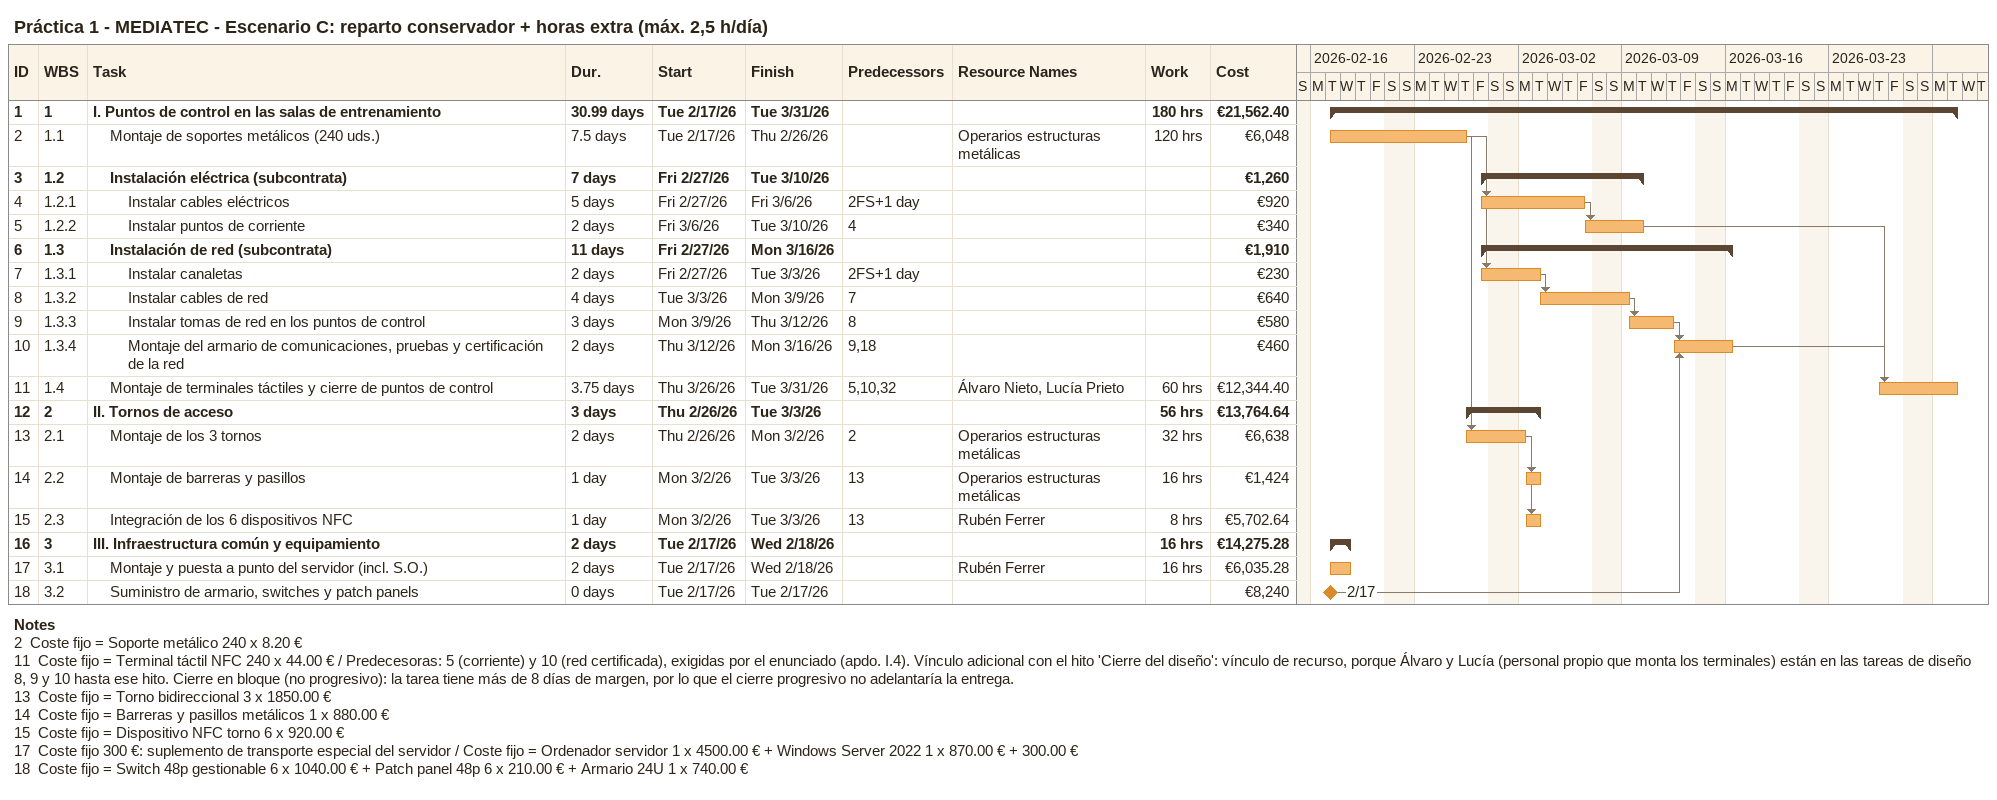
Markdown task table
Práctica 1 - MEDIATEC - Escenario C: reparto conservador + horas extra (máx. 2,5 h/día)

| ID | WBS | Task | Duration | Start | Finish | Predecessors | Resources | Work (h) | Cost (€) |
|---|---|---|---|---|---|---|---|---|---|
| 1 | 1 | **I. Puntos de control en las salas de entrenamiento** | 30.99d | 2026-02-17 | 2026-03-31 |  |  | 180 | 21562.40 |
| 2 | 1.1 | Montaje de soportes metálicos (240 uds.) | 7.5d | 2026-02-17 | 2026-02-26 |  | Operarios estructuras metálicas | 120 | 6048 |
| 3 | 1.2 | **Instalación eléctrica (subcontrata)** | 7d | 2026-02-27 | 2026-03-10 |  |  |  | 1260 |
| 4 | 1.2.1 | Instalar cables eléctricos | 5d | 2026-02-27 | 2026-03-06 | 2FS+1d |  |  | 920 |
| 5 | 1.2.2 | Instalar puntos de corriente | 2d | 2026-03-06 | 2026-03-10 | 4 |  |  | 340 |
| 6 | 1.3 | **Instalación de red (subcontrata)** | 11d | 2026-02-27 | 2026-03-16 |  |  |  | 1910 |
| 7 | 1.3.1 | Instalar canaletas | 2d | 2026-02-27 | 2026-03-03 | 2FS+1d |  |  | 230 |
| 8 | 1.3.2 | Instalar cables de red | 4d | 2026-03-03 | 2026-03-09 | 7 |  |  | 640 |
| 9 | 1.3.3 | Instalar tomas de red en los puntos de control | 3d | 2026-03-09 | 2026-03-12 | 8 |  |  | 580 |
| 10 | 1.3.4 | Montaje del armario de comunicaciones, pruebas y certificación de la red | 2d | 2026-03-12 | 2026-03-16 | 9, 18 |  |  | 460 |
| 11 | 1.4 | Montaje de terminales táctiles y cierre de puntos de control | 3.75d | 2026-03-26 | 2026-03-31 | 5, 10, 32 | Álvaro Nieto, Lucía Prieto | 60 | 12344.40 |
| 12 | 2 | **II. Tornos de acceso** | 3d | 2026-02-26 | 2026-03-03 |  |  | 56 | 13764.64 |
| 13 | 2.1 | Montaje de los 3 tornos | 2d | 2026-02-26 | 2026-03-02 | 2 | Operarios estructuras metálicas | 32 | 6638 |
| 14 | 2.2 | Montaje de barreras y pasillos | 1d | 2026-03-02 | 2026-03-03 | 13 | Operarios estructuras metálicas | 16 | 1424 |
| 15 | 2.3 | Integración de los 6 dispositivos NFC | 1d | 2026-03-02 | 2026-03-03 | 13 | Rubén Ferrer | 8 | 5702.64 |
| 16 | 3 | **III. Infraestructura común y equipamiento** | 2d | 2026-02-17 | 2026-02-18 |  |  | 16 | 14275.28 |
| 17 | 3.1 | Montaje y puesta a punto del servidor (incl. S.O.) | 2d | 2026-02-17 | 2026-02-18 |  | Rubén Ferrer | 16 | 6035.28 |
| 18 | 3.2 | Suministro de armario, switches y patch panels | 0d | 2026-02-17 | 2026-02-17 |  |  |  | 8240 |

Notes
- 2: Coste fijo = Soporte metálico 240 x 8.20 €
- 11: Coste fijo = Terminal táctil NFC 240 x 44.00 € / Predecesoras: 5 (corriente) y 10 (red certificada), exigidas por el enunciado (apdo. I.4). Vínculo adicional con el hito 'Cierre del diseño': vínculo de recurso, porque Álvaro y Lucía (personal propio que monta los terminales) están en las tareas de diseño 8, 9 y 10 hasta ese hito. Cierre en bloque (no progresivo): la tarea tiene más de 8 días de margen, por lo que el cierre progresivo no adelantaría la entrega.
- 13: Coste fijo = Torno bidireccional 3 x 1850.00 €
- 14: Coste fijo = Barreras y pasillos metálicos 1 x 880.00 €
- 15: Coste fijo = Dispositivo NFC torno 6 x 920.00 €
- 17: Coste fijo 300 €: suplemento de transporte especial del servidor / Coste fijo = Ordenador servidor 1 x 4500.00 € + Windows Server 2022 1 x 870.00 € + 300.00 €
- 18: Coste fijo = Switch 48p gestionable 6 x 1040.00 € + Patch panel 48p 6 x 210.00 € + Armario 24U 1 x 740.00 €
